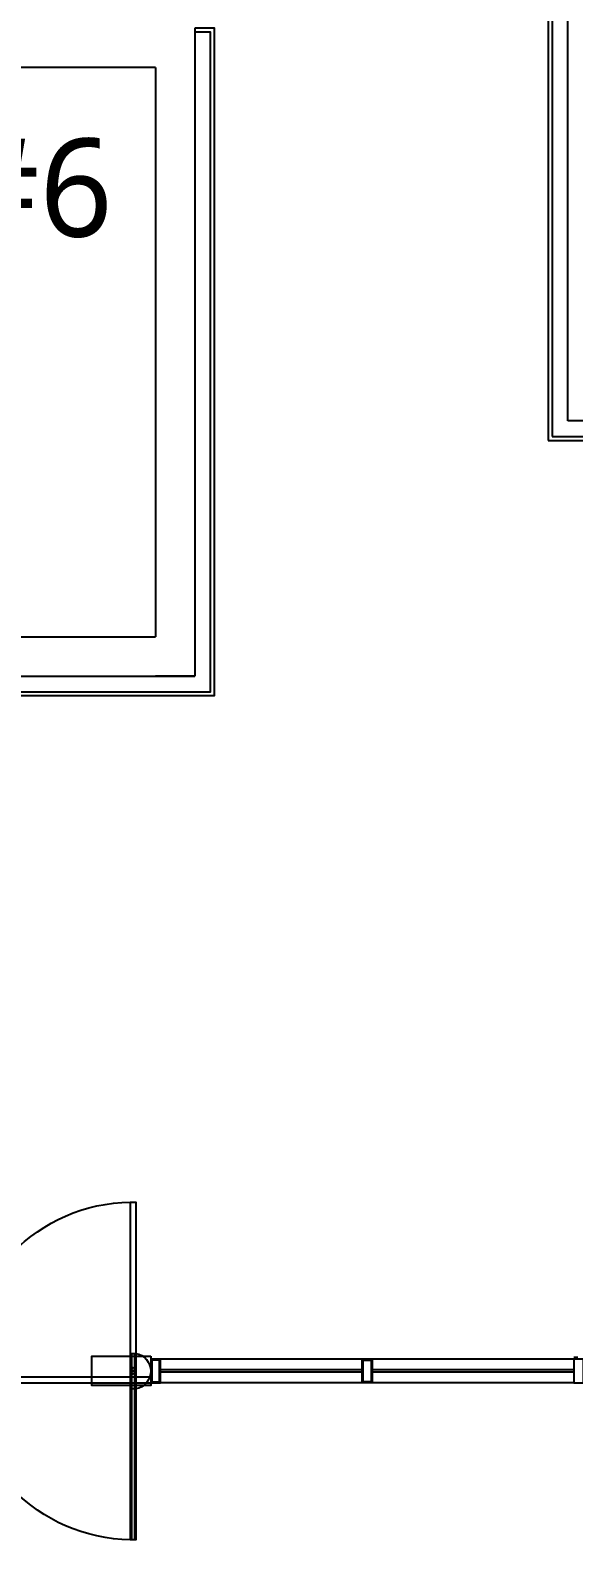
# Model space of a CAD drawing. Header units: millimetres. Extents: x -105683 to 94728, y -31127 to 151123.
# Drawn here: x 33737 to 36505, y 55795 to 63485 of the extents above; entities that cross this region are included whole.
import ezdxf
from ezdxf.enums import TextEntityAlignment as Align

# ---------------------------------------------------------------- set-up
doc = ezdxf.new("R2010")
doc.units = ezdxf.units.MM
doc.layers.add('e-plan', color=9, linetype='Continuous')
doc.styles.add('USUN', font='malgun_0.ttf')

# ---------------------------------------------------------------- blocks, each defined once
blk = doc.blocks.new('xr_plan$0$점자블럭 없는타입')
at = {"layer": 'e-plan'}
for p, q in [((104798.9, -634194.3), (104820.1, -634215.5)), ((104798.9, -634215.5), (104820.1, -634194.3)), ((106540.9, -634194.3), (106519.7, -634215.5)), ((106540.9, -634215.5), (106519.7, -634194.3))]:
    blk.add_line(p, q, dxfattribs=at)
at = {"layer": 'e-plan', "ltscale": 0.05}
for points in [[(104822.9, -634296.4), (104822.9, -633344.6), (104796, -633344.6), (104796, -634296.4)], [(106516.8, -634296.4), (106516.8, -633344.6), (106543.7, -633344.6), (106543.7, -634296.4)]]:
    blk.add_lwpolyline(points, close=True, dxfattribs=at)
at = {"layer": 'e-plan'}
for points in [[(104719.9, -634129.9), (104719.9, -634279.9), (105019.9, -634279.9), (105019.9, -634129.9), (104719.9, -634129.9)], [(106619.9, -634129.9), (106619.9, -634279.9), (106319.9, -634279.9), (106319.9, -634129.9), (106619.9, -634129.9)], [(104719.9, -634264.9), (104669.9, -634264.9), (104669.9, -634144.9), (104719.9, -634144.9), (104719.9, -634264.9)], [(106669.9, -634264.9), (106619.9, -634264.9), (106619.9, -634144.9), (106669.9, -634144.9), (106669.9, -634264.9)]]:
    blk.add_lwpolyline(points, dxfattribs=at)
for points in [[(104823, -634115.3), (104796, -634115.3), (104796, -635065.2), (104823, -635065.2)], [(104815.5, -634115.3), (104803.5, -634115.3), (104803.5, -635065.2), (104815.5, -635065.2)], [(106516.8, -634115.3), (106543.8, -634115.3), (106543.8, -635065.2), (106516.8, -635065.2)], [(106524.3, -634115.3), (106536.3, -634115.3), (106536.3, -635065.2), (106524.3, -635065.2)], [(104714.9, -634259.9), (104674.9, -634259.9), (104674.9, -634149.9), (104714.9, -634149.9)], [(106664.9, -634259.9), (106624.9, -634259.9), (106624.9, -634149.9), (106664.9, -634149.9)]]:
    blk.add_lwpolyline(points, close=True, dxfattribs=at)
for centre in [(104809.5, -634204.9), (106530.3, -634204.9)]:
    blk.add_circle(centre, 15, dxfattribs=at)
at = {"layer": 'e-plan', "ltscale": 0.05}
for centre, start, end in [((104809.5, -634204.9), 270.90041, 89.10324), ((106530.3, -634204.9), 90.89708, 269.09961)]:
    blk.add_arc(centre, 860.4, start, end, dxfattribs=at)
at = {"layer": 'e-plan', "ltscale": 0.1}
for centre, start, end in [((104811.8, -634205.8), 99.87451, 260.12118), ((106528, -634205.8), 279.87882, 80.12549)]:
    blk.add_arc(centre, 91.9, start, end, dxfattribs=at)
blk = doc.blocks.new('Xref-지하1층')
at = {"layer": 'e-plan', "linetype": 'Continuous'}
for p, q in [((39900, 76200), (39900, 73300)), ((39920, 76180), (39920, 73320)), ((40000, 73400), (40000, 76200)), ((38100, 75400), (38100, 72100)), ((37900, 75200), (32200, 75200)), ((37900, 75200), (37900, 72300)), ((40695, 73400), (40000, 73400)), ((39900, 73300), (40775, 73300)), ((39920, 73320), (40775, 73320)), ((33300, 72300), (37900, 72300)), ((33300, 72100), (38100, 72100)), ((38100, 72100), (37900, 72100))]:
    blk.add_line(p, q, dxfattribs=at)
at = {"layer": 'e-plan'}
for p, q in [((40030, 68620), (37926, 68620)), ((40030, 68630), (40050, 68630)), ((35976, 68530), (37876, 68530)), ((38953, 68566), (37926, 68566)), ((38953, 68554), (37926, 68554)), ((40030, 68566), (39003, 68566)), ((40030, 68554), (39003, 68554)), ((35976, 68500), (37876, 68500)), ((40030, 68500), (37926, 68500))]:
    blk.add_line(p, q, dxfattribs=at)
at = {"layer": 'e-plan', "linetype": 'Continuous'}
for points in [[(33300, 72100), (33300, 72000), (38200, 72000), (38200, 75400), (38100, 75400)], [(33320, 72100), (33320, 72020), (38180, 72020), (38180, 75380), (38100, 75380)]]:
    blk.add_lwpolyline(points, dxfattribs=at)
at = {"layer": 'e-plan'}
for points in [[(38953, 68620), (39003, 68620), (39003, 68500), (38953, 68500)], [(38958, 68615), (38998, 68615), (38998, 68505), (38958, 68505)], [(40080, 68620), (40030, 68620), (40030, 68500), (40080, 68500)]]:
    blk.add_lwpolyline(points, close=True, dxfattribs=at)
at = {"layer": 'e-plan', "ltscale": 5, "xscale": -1, "rotation": 359.9999993646722}
blk.add_blockref('xr_plan$0$점자블럭 없는타입', (142595.9, 702764.9), dxfattribs=at)
at = {"layer": 'e-plan', "style": 'USUN'}
blk.add_text('계단실#6', height=500, dxfattribs=at).set_placement((36344.7, 74588.1), align=Align.MIDDLE_CENTER)

msp = doc.modelspace()

# ---------------------------------------------------------------- block references
at = {"layer": 'e-plan'}
msp.add_blockref('Xref-지하1층', (-3525, -11905), dxfattribs=at)

doc.saveas('drawing.dxf')
